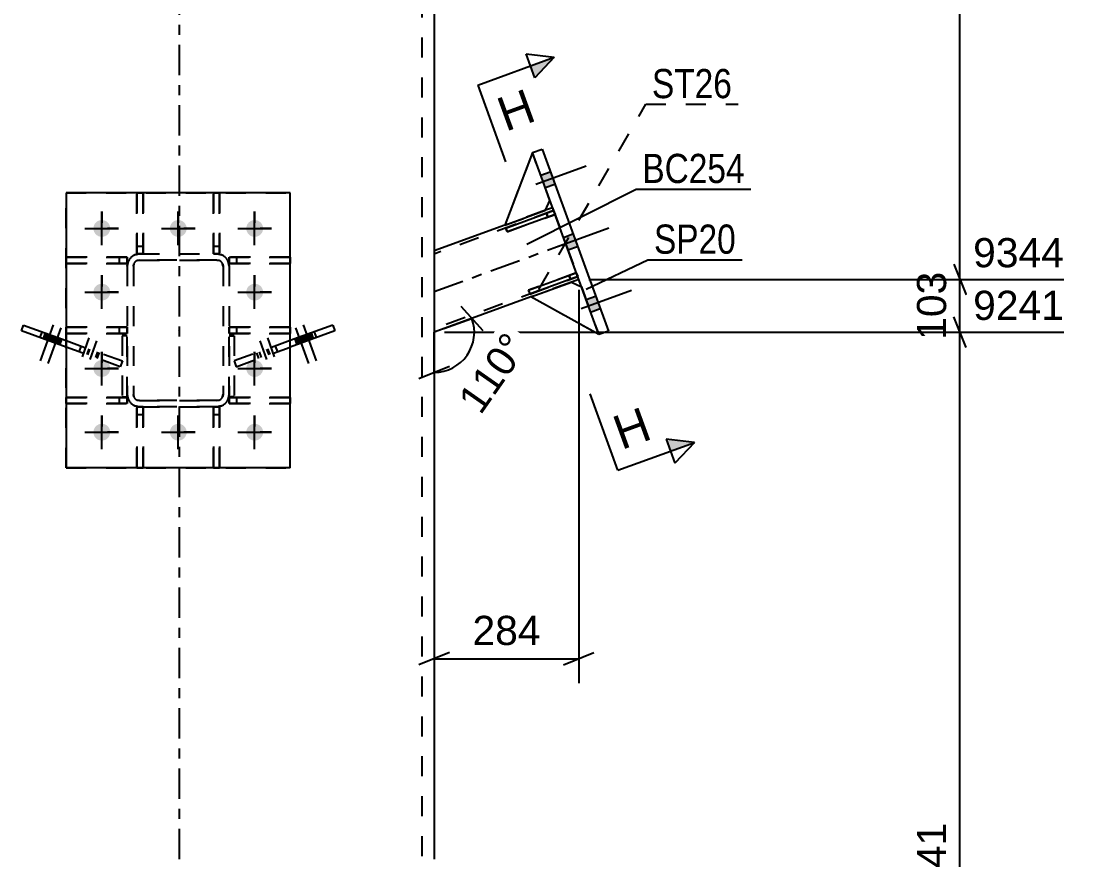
# Model space of a CAD drawing. Header units: millimetres. Extents: x 0 to 841, y 0 to 594.
# Drawn here: x 365.7 to 470.8, y 352.4 to 434.7 of the extents above; entities that cross this region are included whole.
import ezdxf

# ---------------------------------------------------------------- set-up
doc = ezdxf.new("R2010")
doc.units = ezdxf.units.MM
doc.linetypes.add('DXK_LINE_DOT2', pattern=[3.9198, 1.9599, -1.9599])
doc.linetypes.add('DXK_LINE_DOT3', pattern=[5.9187, 2.979, -0.9799, 0.9799, -0.9799])
doc.styles.add('Arial', font='ARIAL.TTF', dxfattribs={"height": 0.2})
doc.styles.add('Arial Narrow', font='ARIALN.TTF', dxfattribs={"height": 0.2})

# ---------------------------------------------------------------- blocks, each defined once
blk = doc.blocks.new('Part-284856622-5239 - 5065')
at = {"color": 7, "linetype": 'DXK_LINE_DOT2'}
for p, q in [((376.11, 410.64), (376.2, 411.1)), ((376.2, 411.1), (376.11, 410.64)), ((376.85, 411.75), (377.31, 411.84)), ((377.31, 411.84), (376.85, 411.75)), ((377.31, 411.24), (377.08, 411.19)), ((377.08, 411.19), (377.31, 411.24)), ((377.31, 411.84), (384.91, 411.84)), ((377.31, 411.84), (377.31, 411.84)), ((377.31, 411.84), (384.91, 411.84)), ((377.31, 411.24), (384.91, 411.24)), ((377.31, 411.24), (377.31, 411.24)), ((384.91, 411.24), (377.31, 411.24)), ((384.91, 411.84), (384.91, 411.84)), ((384.91, 411.84), (385.37, 411.75)), ((385.37, 411.75), (384.91, 411.84)), ((384.91, 411.24), (384.91, 411.24)), ((385.14, 411.19), (384.91, 411.24)), ((384.91, 411.24), (385.14, 411.19)), ((386.02, 411.1), (386.11, 410.64)), ((386.11, 410.64), (386.02, 411.1)), ((376.11, 410.64), (376.11, 398.04)), ((376.76, 410.87), (376.71, 410.64)), ((376.71, 410.64), (376.76, 410.87)), ((376.71, 410.64), (376.71, 398.04)), ((385.51, 410.64), (385.47, 410.87)), ((385.47, 410.87), (385.51, 410.64)), ((385.51, 410.64), (385.51, 398.04)), ((386.11, 410.64), (386.11, 398.04)), ((376.2, 397.58), (376.11, 398.04)), ((376.11, 398.04), (376.2, 397.58)), ((376.71, 398.04), (376.76, 397.81)), ((376.76, 397.81), (376.71, 398.04)), ((377.08, 397.48), (377.31, 397.44)), ((377.31, 397.44), (377.08, 397.48)), ((377.31, 397.44), (384.91, 397.44)), ((377.31, 397.44), (377.31, 397.44)), ((384.91, 397.44), (377.31, 397.44)), ((384.91, 397.44), (385.14, 397.48)), ((385.14, 397.48), (384.91, 397.44)), ((384.91, 397.44), (384.91, 397.44)), ((385.47, 397.81), (385.51, 398.04)), ((385.51, 398.04), (385.47, 397.81)), ((386.11, 398.04), (386.02, 397.58)), ((386.02, 397.58), (386.11, 398.04)), ((377.31, 396.84), (376.85, 396.93)), ((376.85, 396.93), (377.31, 396.84)), ((377.31, 396.84), (384.91, 396.84)), ((377.31, 396.84), (377.31, 396.84)), ((384.91, 396.84), (377.31, 396.84)), ((385.37, 396.93), (384.91, 396.84)), ((384.91, 396.84), (385.37, 396.93)), ((384.91, 396.84), (384.91, 396.84))]:
    blk.add_line(p, q, dxfattribs=at)
at = {"color": 7, "linetype": 'DXK_LINE_DOT3'}
blk.add_line((381.11, 404.34), (381.11, 404.34), dxfattribs=at)
at = {"color": 7, "linetype": 'DXK_LINE_DOT2'}
for centre, radius, start, end in [((377.31, 410.64), 1.2, 112.5, 157.5), ((377.31, 410.64), 1.2, 112.5, 157.5), ((377.31, 410.64), 0.6, 112.5, 157.5), ((377.31, 410.64), 0.6, 112.5, 157.5), ((384.91, 410.64), 0.6, 22.5, 67.5), ((384.91, 410.64), 0.6, 22.5, 67.5), ((384.91, 410.64), 1.2, 22.5, 67.5), ((384.91, 410.64), 1.2, 22.5, 67.5), ((377.31, 398.04), 1.2, 202.5, 247.5), ((377.31, 398.04), 1.2, 202.5, 247.5), ((377.31, 398.04), 0.6, 202.5, 247.5), ((377.31, 398.04), 0.6, 202.5, 247.5), ((384.91, 398.04), 0.6, 292.5, 337.5), ((384.91, 398.04), 0.6, 292.5, 337.5), ((384.91, 398.04), 1.2, 292.5, 337.5), ((384.91, 398.04), 1.2, 292.5, 337.5)]:
    blk.add_arc(centre, radius, start, end, dxfattribs=at)
blk = doc.blocks.new('Part-284856622-5070 - 5065')
at = {"color": 7, "linetype": 'DXK_LINE_DOT2'}
for p, q in [((377.06, 411.84), (377.06, 417.84)), ((377.06, 417.84), (377.66, 417.84)), ((377.66, 417.84), (377.66, 411.84)), ((377.06, 412.59), (377.66, 412.59)), ((377.66, 411.84), (377.06, 411.84))]:
    blk.add_line(p, q, dxfattribs=at)
blk = doc.blocks.new('Part-284856622-5178 - 5065')
at = {"color": 7, "linetype": 'DXK_LINE_DOT2'}
for p, q in [((386.11, 397.81), (386.11, 403.81)), ((386.11, 403.81), (386.61, 403.81)), ((386.61, 403.81), (386.11, 403.81)), ((386.61, 403.81), (386.61, 397.81)), ((386.61, 397.81), (386.11, 397.81)), ((386.61, 397.81), (386.11, 397.81))]:
    blk.add_line(p, q, dxfattribs=at)
blk = doc.blocks.new('Part-284856622-5067 - 5065')
at = {"color": 7, "linetype": 'DXK_LINE_DOT2'}
for p, q in [((384.56, 390.84), (384.56, 396.84)), ((384.56, 396.84), (385.16, 396.84)), ((385.16, 396.84), (385.16, 390.84)), ((384.56, 396.09), (385.16, 396.09)), ((385.16, 390.84), (384.56, 390.84))]:
    blk.add_line(p, q, dxfattribs=at)
blk = doc.blocks.new('Part-284856622-5068 - 5065')
at = {"color": 7, "linetype": 'DXK_LINE_DOT2'}
for p, q in [((377.06, 390.84), (377.06, 396.84)), ((377.06, 396.84), (377.66, 396.84)), ((377.66, 396.84), (377.66, 390.84)), ((377.06, 396.09), (377.66, 396.09)), ((377.66, 390.84), (377.06, 390.84))]:
    blk.add_line(p, q, dxfattribs=at)
blk = doc.blocks.new('Part-284856622-5069 - 5065')
at = {"color": 7, "linetype": 'DXK_LINE_DOT2'}
for p, q in [((384.56, 411.84), (384.56, 417.84)), ((384.56, 417.84), (385.16, 417.84)), ((385.16, 417.84), (385.16, 411.84)), ((384.56, 412.59), (385.16, 412.59)), ((385.16, 411.84), (384.56, 411.84))]:
    blk.add_line(p, q, dxfattribs=at)
blk = doc.blocks.new('Part-284856622-5071 - 5065')
at = {"color": 7, "linetype": 'DXK_LINE_DOT2'}
for p, q in [((385.16, 396.84), (384.56, 396.84)), ((384.56, 396.84), (384.56, 390.84)), ((385.16, 390.84), (385.16, 396.84)), ((384.56, 396.09), (385.16, 396.09))]:
    blk.add_line(p, q, dxfattribs=at)
at = {"color": 2, "linetype": 'Continuous'}
blk.add_line((384.56, 390.84), (385.16, 390.84), dxfattribs=at)
blk = doc.blocks.new('Part-284856622-5072 - 5065')
at = {"color": 7, "linetype": 'DXK_LINE_DOT2'}
for p, q in [((377.66, 396.84), (377.06, 396.84)), ((377.06, 396.84), (377.06, 390.84)), ((377.66, 390.84), (377.66, 396.84)), ((377.06, 396.09), (377.66, 396.09))]:
    blk.add_line(p, q, dxfattribs=at)
at = {"color": 2, "linetype": 'Continuous'}
blk.add_line((377.06, 390.84), (377.66, 390.84), dxfattribs=at)
blk = doc.blocks.new('Part-284856622-5073 - 5065')
at = {"color": 7, "linetype": 'DXK_LINE_DOT2'}
for p, q in [((392.11, 404.64), (386.11, 404.64)), ((386.11, 404.64), (386.11, 404.04)), ((386.11, 404.04), (392.11, 404.04)), ((386.86, 404.04), (386.86, 404.64)), ((392.11, 404.04), (392.11, 404.64))]:
    blk.add_line(p, q, dxfattribs=at)
blk = doc.blocks.new('Part-284856622-5155 - 5065')
at = {"color": 2, "linetype": 'Continuous'}
for p, q in [((415.88, 421.78), (416.82, 422.12)), ((422.38, 403.92), (415.88, 421.78)), ((416.82, 422.12), (423.32, 404.26)), ((423.32, 404.26), (422.38, 403.92))]:
    blk.add_line(p, q, dxfattribs=at)
blk = doc.blocks.new('Part-284856622-5074 - 5065')
at = {"color": 7, "linetype": 'DXK_LINE_DOT2'}
for p, q in [((392.11, 411.51), (386.11, 411.51)), ((386.11, 411.51), (386.11, 410.91)), ((386.86, 410.91), (386.86, 411.51)), ((392.11, 410.91), (392.11, 411.51)), ((386.11, 410.91), (392.11, 410.91))]:
    blk.add_line(p, q, dxfattribs=at)
blk = doc.blocks.new('Part-284856622-5075 - 5065')
at = {"color": 7, "linetype": 'DXK_LINE_DOT2'}
for p, q in [((392.11, 397.76), (386.11, 397.76)), ((386.11, 397.76), (386.11, 397.16)), ((386.86, 397.16), (386.86, 397.76)), ((392.11, 397.16), (392.11, 397.76)), ((386.11, 397.16), (392.11, 397.16))]:
    blk.add_line(p, q, dxfattribs=at)
blk = doc.blocks.new('Bolt-284856622-5193 - 5065')
at = {"linetype": 'Continuous'}
for points in [[(368.92, 403.78), (368.07, 404.08), (367.87, 403.52), (368.71, 403.21)], [(369.68, 403.5), (368.83, 403.81), (368.63, 403.24), (369.47, 402.93)]]:
    blk.add_hatch(color=1, dxfattribs=at).paths.add_polyline_path(points)
at = {"color": 1, "linetype": 'Continuous'}
for p, q in [((368.84, 404.87), (367.55, 401.34)), ((368.07, 404.08), (367.87, 403.52)), ((369.6, 404.59), (368.32, 401.07)), ((368.83, 403.81), (368.63, 403.24)), ((368.92, 403.78), (368.71, 403.21)), ((369.68, 403.5), (369.47, 402.93))]:
    blk.add_line(p, q, dxfattribs=at)
at = {"color": 1, "linetype": 'DXK_LINE_DOT2'}
for p, q in [((372.34, 403.59), (371.06, 400.07)), ((371.58, 402.81), (371.37, 402.24)), ((373.1, 403.32), (371.82, 399.79)), ((372.34, 402.53), (372.13, 401.97)), ((372.42, 402.5), (372.22, 401.94)), ((373.19, 402.22), (372.98, 401.66))]:
    blk.add_line(p, q, dxfattribs=at)
blk = doc.blocks.new('Part-284856622-5076 - 5065')
at = {"color": 7, "linetype": 'DXK_LINE_DOT2'}
for p, q in [((384.56, 417.84), (384.56, 411.84)), ((385.16, 417.84), (384.56, 417.84)), ((385.16, 411.84), (385.16, 417.84)), ((384.56, 412.59), (385.16, 412.59)), ((384.56, 411.84), (385.16, 411.84))]:
    blk.add_line(p, q, dxfattribs=at)
blk = doc.blocks.new('Part-284856622-5077 - 5065')
at = {"color": 7, "linetype": 'DXK_LINE_DOT2'}
for p, q in [((377.06, 417.84), (377.06, 411.84)), ((377.66, 417.84), (377.06, 417.84)), ((377.66, 411.84), (377.66, 417.84)), ((377.06, 412.59), (377.66, 412.59)), ((377.06, 411.84), (377.66, 411.84))]:
    blk.add_line(p, q, dxfattribs=at)
blk = doc.blocks.new('Part-284856622-5078 - 5065')
at = {"color": 7, "linetype": 'DXK_LINE_DOT2'}
for p, q in [((370.11, 404.64), (376.11, 404.64)), ((370.11, 404.04), (370.11, 404.64)), ((376.11, 404.04), (370.11, 404.04)), ((375.36, 404.04), (375.36, 404.64)), ((376.11, 404.64), (376.11, 404.04))]:
    blk.add_line(p, q, dxfattribs=at)
blk = doc.blocks.new('Part-284856622-5079 - 5065')
at = {"color": 7, "linetype": 'DXK_LINE_DOT2'}
for p, q in [((370.11, 411.51), (376.11, 411.51)), ((370.11, 410.91), (370.11, 411.51)), ((375.36, 410.91), (375.36, 411.51)), ((376.11, 411.51), (376.11, 410.91)), ((376.11, 410.91), (370.11, 410.91))]:
    blk.add_line(p, q, dxfattribs=at)
blk = doc.blocks.new('Bolt-284856622-5191 - 5065')
at = {"linetype": 'Continuous'}
for points in [[(418.07, 418.69), (417.62, 419.91), (416.68, 419.57), (417.13, 418.35)], [(418.07, 418.69), (417.62, 419.91), (416.68, 419.57), (417.13, 418.35)], [(418.07, 418.69), (417.62, 419.91), (416.68, 419.57), (417.13, 418.35)], [(420.29, 412.58), (419.85, 413.8), (418.91, 413.46), (419.35, 412.24)], [(420.29, 412.58), (419.85, 413.8), (418.91, 413.46), (419.35, 412.24)], [(422.52, 406.47), (422.07, 407.69), (421.13, 407.35), (421.58, 406.13)], [(422.52, 406.47), (422.07, 407.69), (421.13, 407.35), (421.58, 406.13)], [(422.52, 406.47), (422.07, 407.69), (421.13, 407.35), (421.58, 406.13)]]:
    blk.add_hatch(color=1, dxfattribs=at).paths.add_polyline_path(points)
at = {"color": 1, "linetype": 'Continuous'}
for p, q in [((416.2, 418.7), (421.14, 420.5)), ((416.2, 418.7), (421.14, 420.5)), ((416.2, 418.7), (421.14, 420.5)), ((416.68, 419.57), (417.62, 419.91)), ((416.68, 419.57), (417.62, 419.91)), ((416.68, 419.57), (417.62, 419.91)), ((417.13, 418.35), (418.07, 418.69)), ((417.13, 418.35), (418.07, 418.69)), ((417.13, 418.35), (418.07, 418.69)), ((418.43, 412.59), (423.36, 414.39)), ((418.43, 412.59), (423.36, 414.39)), ((418.91, 413.46), (419.85, 413.8)), ((418.91, 413.46), (419.85, 413.8)), ((419.35, 412.24), (420.29, 412.58)), ((419.35, 412.24), (420.29, 412.58)), ((420.65, 406.48), (425.58, 408.28)), ((420.65, 406.48), (425.58, 408.28)), ((420.65, 406.48), (425.58, 408.28)), ((421.13, 407.35), (422.07, 407.69)), ((421.13, 407.35), (422.07, 407.69)), ((421.13, 407.35), (422.07, 407.69)), ((421.58, 406.13), (422.52, 406.47)), ((421.58, 406.13), (422.52, 406.47)), ((421.58, 406.13), (422.52, 406.47))]:
    blk.add_line(p, q, dxfattribs=at)
blk = doc.blocks.new('Part-284856622-5086 - 5065')
at = {"color": 7, "linetype": 'DXK_LINE_DOT2'}
for p, q in [((386.11, 404.04), (386.11, 404.64)), ((386.11, 404.64), (392.11, 404.64)), ((392.11, 404.04), (386.11, 404.04)), ((386.86, 404.04), (386.86, 404.64)), ((392.11, 404.64), (392.11, 404.04))]:
    blk.add_line(p, q, dxfattribs=at)
blk = doc.blocks.new('Part-284856622-5087 - 5065')
at = {"color": 7, "linetype": 'DXK_LINE_DOT2'}
for p, q in [((386.11, 410.91), (386.11, 411.51)), ((386.11, 411.51), (392.11, 411.51)), ((386.86, 410.91), (386.86, 411.51)), ((392.11, 411.51), (392.11, 410.91)), ((392.11, 410.91), (386.11, 410.91))]:
    blk.add_line(p, q, dxfattribs=at)
blk = doc.blocks.new('Part-284856622-5088 - 5065')
at = {"color": 7, "linetype": 'DXK_LINE_DOT2'}
for p, q in [((386.11, 397.16), (386.11, 397.76)), ((386.11, 397.76), (392.11, 397.76)), ((386.86, 397.16), (386.86, 397.76)), ((392.11, 397.76), (392.11, 397.16)), ((392.11, 397.16), (386.11, 397.16))]:
    blk.add_line(p, q, dxfattribs=at)
blk = doc.blocks.new('Part-284856622-5090 - 5065')
at = {"color": 2, "linetype": 'Continuous'}
for p, q in [((396.29, 404.86), (392.11, 403.34)), ((396.29, 404.86), (396.49, 404.29)), ((396.49, 404.29), (392.11, 402.7))]:
    blk.add_line(p, q, dxfattribs=at)
at = {"color": 7, "linetype": 'DXK_LINE_DOT2'}
for p, q in [((394.67, 403.63), (394.47, 404.2)), ((392.11, 403.34), (386.59, 401.33)), ((386.79, 400.76), (392.11, 402.7)), ((389.03, 401.58), (388.82, 402.14)), ((386.59, 401.33), (386.79, 400.76))]:
    blk.add_line(p, q, dxfattribs=at)
blk = doc.blocks.new('Part-284856622-5091 - 5065')
at = {"color": 2, "linetype": 'Continuous'}
for p, q in [((365.72, 404.3), (365.93, 404.86)), ((365.93, 404.86), (370.11, 403.34)), ((370.11, 402.7), (365.72, 404.3))]:
    blk.add_line(p, q, dxfattribs=at)
at = {"color": 7, "linetype": 'DXK_LINE_DOT2'}
for p, q in [((367.55, 403.63), (367.76, 404.2)), ((370.11, 403.34), (375.64, 401.33)), ((375.43, 400.77), (370.11, 402.7)), ((373.17, 401.59), (373.38, 402.15)), ((375.64, 401.33), (375.43, 400.77))]:
    blk.add_line(p, q, dxfattribs=at)
blk = doc.blocks.new('Part-284856622-5111 - 5065')
at = {"color": 7, "linetype": 'DXK_LINE_DOT3'}
blk.add_line((381.23, 352.44), (381.23, 460.52), dxfattribs=at)
at = {"color": 7, "linetype": 'DXK_LINE_DOT2'}
blk.add_line((405.03, 460.52), (405.03, 352.44), dxfattribs=at)
at = {"color": 2, "linetype": 'Continuous'}
blk.add_line((406.23, 460.52), (406.23, 352.44), dxfattribs=at)
blk = doc.blocks.new('Part-284856622-5285 - 5065')
at = {"color": 7, "linetype": 'DXK_LINE_DOT2'}
for p, q in [((420.17, 409.98), (415.48, 408.27)), ((420.31, 409.61), (420.17, 409.98)), ((415.61, 407.9), (420.31, 409.61)), ((419.47, 409.73), (419.61, 409.35)), ((415.48, 408.27), (415.61, 407.9))]:
    blk.add_line(p, q, dxfattribs=at)
blk = doc.blocks.new('Part-284856622-5112 - 5065')
at = {"color": 7, "linetype": 'DXK_LINE_DOT2'}
for p, q in [((376.11, 404.64), (370.11, 404.64)), ((370.11, 404.64), (370.11, 404.04)), ((370.11, 404.04), (376.11, 404.04)), ((375.36, 404.04), (375.36, 404.64)), ((376.11, 404.04), (376.11, 404.64))]:
    blk.add_line(p, q, dxfattribs=at)
blk = doc.blocks.new('Part-284856622-5113 - 5065')
at = {"color": 7, "linetype": 'DXK_LINE_DOT2'}
for p, q in [((376.11, 411.51), (370.11, 411.51)), ((370.11, 411.51), (370.11, 410.91)), ((375.36, 410.91), (375.36, 411.51)), ((376.11, 410.91), (376.11, 411.51)), ((370.11, 410.91), (376.11, 410.91))]:
    blk.add_line(p, q, dxfattribs=at)
blk = doc.blocks.new('Part-284856622-5114 - 5065')
at = {"color": 7, "linetype": 'DXK_LINE_DOT2'}
for p, q in [((376.11, 397.76), (370.11, 397.76)), ((370.11, 397.76), (370.11, 397.16)), ((375.36, 397.16), (375.36, 397.76)), ((376.11, 397.16), (376.11, 397.76)), ((370.11, 397.16), (376.11, 397.16))]:
    blk.add_line(p, q, dxfattribs=at)
blk = doc.blocks.new('Part-284856622-5162 - 5065')
at = {"color": 2, "linetype": 'Continuous'}
for p, q in [((392.11, 417.84), (370.11, 417.84)), ((370.11, 417.84), (370.11, 390.84)), ((392.11, 390.84), (392.11, 417.84)), ((392.11, 390.84), (370.11, 390.84))]:
    blk.add_line(p, q, dxfattribs=at)
at = {"color": 7, "linetype": 'DXK_LINE_DOT2'}
for p, q in [((370.11, 417.84), (392.11, 417.84)), ((370.11, 390.84), (392.11, 390.84))]:
    blk.add_line(p, q, dxfattribs=at)
blk = doc.blocks.new('Part-284856622-5115 - 5065')
at = {"color": 7, "linetype": 'DXK_LINE_DOT2'}
for p, q in [((370.11, 397.76), (376.11, 397.76)), ((370.11, 397.16), (370.11, 397.76)), ((375.36, 397.16), (375.36, 397.76)), ((376.11, 397.76), (376.11, 397.16)), ((376.11, 397.16), (370.11, 397.16))]:
    blk.add_line(p, q, dxfattribs=at)
blk = doc.blocks.new('Part-284856622-5177 - 5065')
at = {"color": 7, "linetype": 'DXK_LINE_DOT2'}
for p, q in [((376.11, 403.81), (375.61, 403.81)), ((375.61, 403.81), (375.61, 397.81)), ((376.11, 403.81), (375.61, 403.81)), ((376.11, 397.81), (376.11, 403.81)), ((375.61, 397.81), (376.11, 397.81)), ((375.61, 397.81), (376.11, 397.81))]:
    blk.add_line(p, q, dxfattribs=at)
blk = doc.blocks.new('Bolt-284856622-5194 - 5065')
at = {"linetype": 'Continuous'}
for points in [[(393.39, 403.81), (392.55, 403.5), (392.75, 402.93), (393.6, 403.24)], [(394.15, 404.08), (393.3, 403.77), (393.51, 403.21), (394.35, 403.52)]]:
    blk.add_hatch(color=1, dxfattribs=at).paths.add_polyline_path(points)
at = {"color": 1, "linetype": 'Continuous'}
for p, q in [((393.38, 404.87), (394.66, 401.34)), ((392.63, 404.59), (393.91, 401.07)), ((393.3, 403.77), (393.51, 403.21)), ((393.39, 403.81), (393.6, 403.24)), ((394.15, 404.08), (394.35, 403.52)), ((392.55, 403.5), (392.75, 402.93))]:
    blk.add_line(p, q, dxfattribs=at)
at = {"color": 1, "linetype": 'DXK_LINE_DOT2'}
for p, q in [((389.12, 403.31), (390.4, 399.79)), ((389.87, 403.59), (391.15, 400.06)), ((390.64, 402.8), (390.84, 402.24)), ((389.04, 402.22), (389.24, 401.66)), ((389.79, 402.49), (390, 401.93)), ((389.88, 402.53), (390.09, 401.96))]:
    blk.add_line(p, q, dxfattribs=at)
blk = doc.blocks.new('Part-284856622-5202 - 5065')
at = {"color": 7, "linetype": 'DXK_LINE_DOT2'}
for p, q in [((370.11, 390.84), (370.11, 417.84)), ((392.11, 417.84), (370.11, 417.84)), ((392.11, 390.84), (392.11, 417.84)), ((392.11, 390.84), (370.11, 390.84))]:
    blk.add_line(p, q, dxfattribs=at)
blk = doc.blocks.new('Bolt-284856622-5208 - 5065')
at = {"color": 1, "linetype": 'Continuous'}
for p, q in [((373.61, 415.99), (373.61, 414.89)), ((381.11, 415.99), (381.11, 414.89)), ((388.61, 415.99), (388.61, 414.89)), ((371.96, 414.34), (373.06, 414.34)), ((375.26, 414.34), (374.16, 414.34)), ((379.46, 414.34), (380.56, 414.34)), ((382.76, 414.34), (381.66, 414.34)), ((386.96, 414.34), (388.06, 414.34)), ((390.26, 414.34), (389.16, 414.34)), ((373.61, 412.69), (373.61, 413.79)), ((381.11, 412.69), (381.11, 413.79)), ((388.61, 412.69), (388.61, 413.79)), ((373.61, 409.74), (373.61, 408.64)), ((388.61, 409.74), (388.61, 408.64)), ((371.96, 408.09), (373.06, 408.09)), ((375.26, 408.09), (374.16, 408.09)), ((386.96, 408.09), (388.06, 408.09)), ((390.26, 408.09), (389.16, 408.09)), ((373.61, 406.44), (373.61, 407.54)), ((388.61, 406.44), (388.61, 407.54)), ((373.61, 402.24), (373.61, 401.14)), ((388.61, 402.24), (388.61, 401.14)), ((371.96, 400.59), (373.06, 400.59)), ((375.26, 400.59), (374.16, 400.59)), ((386.96, 400.59), (388.06, 400.59)), ((390.26, 400.59), (389.16, 400.59)), ((373.61, 398.94), (373.61, 400.04)), ((388.61, 398.94), (388.61, 400.04)), ((373.61, 395.99), (373.61, 394.89)), ((381.11, 395.99), (381.11, 394.89)), ((388.61, 395.99), (388.61, 394.89)), ((371.96, 394.34), (373.06, 394.34)), ((375.26, 394.34), (374.16, 394.34)), ((379.46, 394.34), (380.56, 394.34)), ((382.76, 394.34), (381.66, 394.34)), ((386.96, 394.34), (388.06, 394.34)), ((390.26, 394.34), (389.16, 394.34)), ((373.61, 392.69), (373.61, 393.79)), ((381.11, 392.69), (381.11, 393.79)), ((388.61, 392.69), (388.61, 393.79))]:
    blk.add_line(p, q, dxfattribs=at)
blk = doc.blocks.new('Bolt-284856622-5210 - 5065')
at = {"linetype": 'Continuous'}
for points in [[(372.79, 414.34, -1), (374.44, 414.34, -1)], [(380.29, 414.34, -1), (381.94, 414.34, -1)], [(387.79, 414.34, -1), (389.44, 414.34, -1)], [(372.79, 408.09, -1), (374.44, 408.09, -1)], [(387.79, 408.09, -1), (389.44, 408.09, -1)], [(372.79, 400.59, -1), (374.44, 400.59, -1)], [(387.79, 400.59, -1), (389.44, 400.59, -1)], [(372.79, 394.34, -1), (374.44, 394.34, -1)], [(380.29, 394.34, -1), (381.94, 394.34, -1)], [(387.79, 394.34, -1), (389.44, 394.34, -1)]]:
    blk.add_hatch(color=1, dxfattribs=at).paths.add_polyline_path(points)
at = {"color": 1, "linetype": 'Continuous'}
for p, q in [((373.61, 412.69), (373.61, 415.99)), ((381.11, 412.69), (381.11, 415.99)), ((388.61, 412.69), (388.61, 415.99)), ((371.96, 414.34), (375.26, 414.34)), ((379.46, 414.34), (382.76, 414.34)), ((386.96, 414.34), (390.26, 414.34)), ((373.61, 406.44), (373.61, 409.74)), ((388.61, 406.44), (388.61, 409.74)), ((371.96, 408.09), (375.26, 408.09)), ((386.96, 408.09), (390.26, 408.09)), ((373.61, 398.94), (373.61, 402.24)), ((388.61, 398.94), (388.61, 402.24)), ((371.96, 400.59), (375.26, 400.59)), ((386.96, 400.59), (390.26, 400.59)), ((373.61, 392.69), (373.61, 395.99)), ((381.11, 392.69), (381.11, 395.99)), ((388.61, 392.69), (388.61, 395.99)), ((371.96, 394.34), (375.26, 394.34)), ((379.46, 394.34), (382.76, 394.34)), ((386.96, 394.34), (390.26, 394.34))]:
    blk.add_line(p, q, dxfattribs=at)
blk = doc.blocks.new('Part-284856622-5214 - 5065')
at = {"color": 7, "linetype": 'DXK_LINE_DOT2'}
for p, q in [((415.71, 407.62), (419.71, 409.07)), ((419.71, 409.07), (420.67, 408.62)), ((420.67, 408.62), (422.38, 403.92)), ((422.38, 403.92), (415.71, 407.62))]:
    blk.add_line(p, q, dxfattribs=at)
blk = doc.blocks.new('Part-284856622-5215 - 5065')
at = {"color": 2, "linetype": 'Continuous'}
for p, q in [((415.71, 407.62), (419.71, 409.07)), ((419.71, 409.07), (420.67, 408.62)), ((422.38, 403.92), (415.71, 407.62))]:
    blk.add_line(p, q, dxfattribs=at)
at = {"color": 7, "linetype": 'DXK_LINE_DOT2'}
blk.add_line((420.67, 408.62), (422.38, 403.92), dxfattribs=at)
blk = doc.blocks.new('Part-284856622-5216 - 5065')
at = {"color": 7, "linetype": 'DXK_LINE_DOT2'}
for p, q in [((415.88, 421.78), (413.15, 414.66)), ((417.59, 417.08), (415.88, 421.78)), ((417.14, 416.12), (417.59, 417.08)), ((413.15, 414.66), (417.14, 416.12))]:
    blk.add_line(p, q, dxfattribs=at)
blk = doc.blocks.new('Part-284856622-5217 - 5065')
at = {"color": 2, "linetype": 'Continuous'}
for p, q in [((415.88, 421.78), (413.15, 414.66)), ((417.14, 416.12), (417.59, 417.08)), ((413.15, 414.66), (417.14, 416.12))]:
    blk.add_line(p, q, dxfattribs=at)
at = {"color": 7, "linetype": 'DXK_LINE_DOT2'}
blk.add_line((417.59, 417.08), (415.88, 421.78), dxfattribs=at)
blk = doc.blocks.new('Part-284856622-5218 - 5065')
at = {"color": 2, "linetype": 'Continuous'}
for p, q in [((415.48, 408.27), (420.17, 409.98)), ((420.17, 409.98), (420.31, 409.61)), ((420.31, 409.61), (415.61, 407.9)), ((415.51, 408.18), (415.48, 408.27)), ((415.51, 408.18), (415.61, 407.9))]:
    blk.add_line(p, q, dxfattribs=at)
at = {"color": 7, "linetype": 'DXK_LINE_DOT2'}
for p, q in [((419.61, 409.35), (419.47, 409.73)), ((415.51, 408.18), (415.51, 408.18))]:
    blk.add_line(p, q, dxfattribs=at)
blk = doc.blocks.new('Part-284856622-5219 - 5065')
at = {"color": 2, "linetype": 'Continuous'}
for p, q in [((413.25, 414.38), (417.95, 416.09)), ((418.09, 415.72), (413.39, 414.01)), ((417.95, 416.09), (418.09, 415.72)), ((413.35, 414.1), (413.25, 414.38)), ((413.35, 414.1), (413.39, 414.01))]:
    blk.add_line(p, q, dxfattribs=at)
at = {"color": 7, "linetype": 'DXK_LINE_DOT2'}
for p, q in [((417.38, 415.46), (417.25, 415.83)), ((413.35, 414.1), (413.35, 414.1))]:
    blk.add_line(p, q, dxfattribs=at)
blk = doc.blocks.new('Part-284856622-5222 - 5065')
at = {"color": 2, "linetype": 'Continuous'}
for p, q in [((417.85, 416.37), (417.14, 416.12)), ((413.15, 414.66), (406.23, 412.14)), ((420.41, 409.33), (419.71, 409.07)), ((415.71, 407.62), (406.23, 404.16))]:
    blk.add_line(p, q, dxfattribs=at)
at = {"color": 7, "linetype": 'DXK_LINE_DOT2'}
for p, q in [((417.85, 416.37), (420.41, 409.33)), ((417.95, 416.09), (406.23, 411.83)), ((417.14, 416.12), (413.15, 414.66)), ((406.23, 412.14), (406.23, 404.16)), ((420.31, 409.61), (406.23, 404.48)), ((419.71, 409.07), (415.71, 407.62))]:
    blk.add_line(p, q, dxfattribs=at)
at = {"color": 7, "linetype": 'DXK_LINE_DOT3'}
blk.add_line((406.23, 408.15), (419.13, 412.85), dxfattribs=at)
blk = doc.blocks.new('Part-284856622-5232 - 5065')
at = {"color": 7, "linetype": 'DXK_LINE_DOT2'}
for p, q in [((376.11, 410.64), (376.2, 411.1)), ((376.2, 411.1), (376.11, 410.64)), ((376.85, 411.75), (377.31, 411.84)), ((377.31, 411.84), (376.85, 411.75)), ((377.31, 411.24), (377.08, 411.19)), ((377.08, 411.19), (377.31, 411.24)), ((377.31, 411.84), (384.91, 411.84)), ((377.31, 411.84), (384.91, 411.84)), ((377.31, 411.24), (384.91, 411.24)), ((377.31, 411.24), (384.91, 411.24)), ((384.91, 411.84), (385.37, 411.75)), ((385.37, 411.75), (384.91, 411.84)), ((385.14, 411.19), (384.91, 411.24)), ((384.91, 411.24), (385.14, 411.19)), ((386.02, 411.1), (386.11, 410.64)), ((386.11, 410.64), (386.02, 411.1)), ((376.11, 410.64), (376.11, 398.04)), ((376.76, 410.87), (376.71, 410.64)), ((376.71, 410.64), (376.76, 410.87)), ((376.71, 410.64), (376.71, 398.04)), ((385.51, 410.64), (385.47, 410.87)), ((385.47, 410.87), (385.51, 410.64)), ((385.51, 410.64), (385.51, 398.04)), ((386.11, 410.64), (386.11, 398.04)), ((376.2, 397.58), (376.11, 398.04)), ((376.11, 398.04), (376.2, 397.58)), ((376.71, 398.04), (376.76, 397.81)), ((376.76, 397.81), (376.71, 398.04)), ((377.08, 397.48), (377.31, 397.44)), ((377.31, 397.44), (377.08, 397.48)), ((377.31, 397.44), (384.91, 397.44)), ((377.31, 397.44), (384.91, 397.44)), ((384.91, 397.44), (385.14, 397.48)), ((385.14, 397.48), (384.91, 397.44)), ((385.47, 397.81), (385.51, 398.04)), ((385.51, 398.04), (385.47, 397.81)), ((386.11, 398.04), (386.02, 397.58)), ((386.02, 397.58), (386.11, 398.04)), ((377.31, 396.84), (376.85, 396.93)), ((376.85, 396.93), (377.31, 396.84)), ((377.31, 396.84), (384.91, 396.84)), ((377.31, 396.84), (384.91, 396.84)), ((384.91, 396.84), (385.37, 396.93)), ((385.16, 396.89), (384.91, 396.84)), ((385.37, 396.93), (385.16, 396.89))]:
    blk.add_line(p, q, dxfattribs=at)
at = {"color": 7, "linetype": 'DXK_LINE_DOT3'}
blk.add_line((381.11, 404.34), (381.11, 404.34), dxfattribs=at)
at = {"color": 7, "linetype": 'DXK_LINE_DOT2'}
for centre, radius, start, end in [((377.31, 410.64), 1.2, 112.5, 157.5), ((377.31, 410.64), 1.2, 112.5, 157.5), ((377.31, 410.64), 0.6, 112.5, 157.5), ((377.31, 410.64), 0.6, 112.5, 157.5), ((384.91, 410.64), 0.6, 22.5, 67.5), ((384.91, 410.64), 0.6, 22.5, 67.5), ((384.91, 410.64), 1.2, 22.5, 67.5), ((384.91, 410.64), 1.2, 22.5, 67.5), ((377.31, 398.04), 1.2, 202.5, 247.5), ((377.31, 398.04), 1.2, 202.5, 247.5), ((377.31, 398.04), 0.6, 202.5, 247.5), ((377.31, 398.04), 0.6, 202.5, 247.5), ((384.91, 398.04), 0.6, 292.5, 337.5), ((384.91, 398.04), 0.6, 292.5, 337.5), ((384.91, 398.04), 1.2, 292.5, 337.5), ((384.91, 398.04), 1.2, 292.5, 337.5)]:
    blk.add_arc(centre, radius, start, end, dxfattribs=at)
blk = doc.blocks.new('Part-284856622-5286 - 5065')
at = {"color": 7, "linetype": 'DXK_LINE_DOT2'}
for p, q in [((417.95, 416.09), (413.25, 414.38)), ((413.39, 414.01), (418.09, 415.72)), ((417.25, 415.83), (417.38, 415.46)), ((418.09, 415.72), (417.95, 416.09)), ((413.25, 414.38), (413.39, 414.01))]:
    blk.add_line(p, q, dxfattribs=at)
blk = doc.blocks.new('StraightDimension-284856622-12770 - 5065')
at = {"color": 7, "linetype": 'Continuous'}
for p, q in [((457.22, 410.83), (458.42, 407.83)), ((421.41, 409.33), (468.02, 409.33)), ((457.82, 404.16), (457.82, 409.33)), ((458.42, 402.66), (457.22, 405.66)), ((407.23, 404.16), (468.02, 404.16))]:
    blk.add_line(p, q, dxfattribs=at)
at = {"color": 0, "linetype": 'Continuous'}
blk.add_wipeout([(468.62, 409.93), (468.62, 414.13), (458.52, 414.13), (458.52, 409.93)], dxfattribs=at)
at = {"color": 0}
blk.add_wipeout([(457.07, 410.68), (452.87, 410.68), (452.87, 402.81), (457.07, 402.81)], dxfattribs=at)
at = {"color": 3, "linetype": 'Continuous', "style": 'Arial'}
blk.add_text('9344', height=2.865, dxfattribs=at).set_placement((459.12, 410.53))
at = {"color": 3, "style": 'Arial'}
blk.add_text('103', height=2.865, rotation=90.0002, dxfattribs=at).set_placement((456.47, 403.41))
blk = doc.blocks.new('StraightDimension-284856622-12460 - 5065')
at = {"color": 7, "linetype": 'Continuous'}
for p, q in [((420.41, 408.33), (420.41, 369.7)), ((406.23, 403.16), (406.23, 369.7)), ((407.73, 372.7), (404.73, 371.5)), ((418.91, 371.5), (421.91, 372.7)), ((406.23, 372.1), (420.41, 372.1))]:
    blk.add_line(p, q, dxfattribs=at)
at = {"color": 0}
blk.add_wipeout([(417.26, 372.85), (417.26, 377.05), (409.39, 377.05), (409.39, 372.85)], dxfattribs=at)
at = {"color": 3, "style": 'Arial'}
blk.add_text('284', height=2.865, dxfattribs=at).set_placement((409.99, 373.45))
blk = doc.blocks.new('StraightDimension-284856622-12769 - 5065')
at = {"color": 7, "linetype": 'Continuous'}
for p, q in [((458.42, 511.63), (457.22, 514.63)), ((407.23, 513.13), (470.24, 513.13)), ((457.82, 409.33), (457.82, 513.13)), ((457.22, 410.83), (458.42, 407.83)), ((421.41, 409.33), (468.02, 409.33))]:
    blk.add_line(p, q, dxfattribs=at)
at = {"color": 0}
blk.add_wipeout([(457.07, 466.28), (452.87, 466.28), (452.87, 456.18), (457.07, 456.18)], dxfattribs=at)
at = {"color": 3, "style": 'Arial'}
blk.add_text('3223', height=2.865, rotation=90.0002, dxfattribs=at).set_placement((456.47, 456.78))
at = {"color": 0, "linetype": 'Continuous'}
blk.add_wipeout([(470.84, 513.73), (470.84, 517.93), (458.52, 517.93), (458.52, 513.73)], dxfattribs=at)
at = {"color": 3, "linetype": 'Continuous', "style": 'Arial'}
blk.add_text('12566', height=2.865, dxfattribs=at).set_placement((459.12, 514.33))
blk = doc.blocks.new('StraightDimension-284856622-12771 - 5065')
at = {"color": 7, "linetype": 'Continuous'}
for p, q in [((458.42, 402.66), (457.22, 405.66)), ((407.23, 404.16), (468.02, 404.16)), ((457.82, 298.94), (457.82, 404.16)), ((457.22, 300.44), (458.42, 297.44)), ((407.23, 298.94), (461.35, 298.94))]:
    blk.add_line(p, q, dxfattribs=at)
at = {"color": 0}
blk.add_wipeout([(457.07, 356.6), (452.87, 356.6), (452.87, 346.5), (457.07, 346.5)], dxfattribs=at)
at = {"color": 3, "style": 'Arial'}
blk.add_text('9241', height=2.865, rotation=90.0002, dxfattribs=at).set_placement((456.47, 347.1))
at = {"color": 0, "linetype": 'Continuous'}
for points in [[(468.62, 404.76), (468.62, 408.96), (458.52, 408.96), (458.52, 404.76)], [(461.95, 299.54), (461.95, 303.74), (458.52, 303.74), (458.52, 299.54)]]:
    blk.add_wipeout(points, dxfattribs=at)
at = {"color": 3, "linetype": 'Continuous', "style": 'Arial'}
for s, height, p in [('9241', 2.865, (459.12, 405.36)), ('0', 2.87, (459.12, 300.14))]:
    blk.add_text(s, height=height, dxfattribs=at).set_placement(p)
blk = doc.blocks.new('AngleDimension-284856622-12822 - 5065')
at = {"color": 7, "linetype": 'Continuous'}
for p, q in [((408.86, 406.72), (411.01, 404.31)), ((409.93, 405.51), (406.23, 404.16)), ((407.17, 404.51), (409.93, 405.51)), ((406.23, 400.22), (406.23, 404.16)), ((404.73, 399.62), (407.73, 400.82))]:
    blk.add_line(p, q, dxfattribs=at)
blk.add_arc((406.23, 404.16), 3.94, 270, 20.0006, dxfattribs=at)
at = {"color": 0}
blk.add_wipeout([(416.35, 402.86), (412.91, 405.27), (407.48, 397.51), (410.92, 395.1)], dxfattribs=at)
at = {"color": 3, "style": 'Arial'}
blk.add_text('110°', height=2.865, rotation=54.9982, dxfattribs=at).set_placement((410.77, 395.94))
blk = doc.blocks.new('Mark-284856622-5151 - 5065')
at = {"color": 30, "linetype": 'Continuous'}
for p, q in [((421.14, 408.37), (427.2, 411.26)), ((427.2, 411.26), (436.44, 411.26))]:
    blk.add_line(p, q, dxfattribs=at)
at = {"color": 0}
blk.add_wipeout([(435.84, 411.86), (435.84, 414.86), (427.8, 414.86), (427.8, 411.86)], dxfattribs=at)
blk.add_wipeout([(435.84, 411.86), (435.84, 414.86), (427.8, 414.86), (427.8, 411.86)], dxfattribs=at)
at = {"color": 3, "style": 'Arial Narrow'}
blk.add_text('SP20', height=2.863, dxfattribs=at).set_placement((427.8, 411.86))
blk = doc.blocks.new('SectionMark-284856622-12815 - 5065')
at = {"linetype": 'Continuous'}
for points in [[(416.1, 429.12), (415.67, 430.29), (418.02, 431.15)], [(429.43, 392.48), (429.01, 393.65), (431.78, 393.33)]]:
    blk.add_hatch(color=6, dxfattribs=at).paths.add_polyline_path(points)
at = {"color": 6, "linetype": 'Continuous'}
for p, q in [((416.1, 429.12), (415.24, 431.47)), ((415.24, 431.47), (418.02, 431.15)), ((418.02, 431.15), (416.1, 429.12)), ((431.78, 393.33), (429.01, 393.65)), ((429.01, 393.65), (429.86, 391.3)), ((431.78, 393.33), (429.86, 391.3))]:
    blk.add_line(p, q, dxfattribs=at)
at = {"color": 0, "linetype": 'Continuous'}
for points in [[(416.4, 424.97), (415.21, 428.26), (412.04, 427.11), (413.24, 423.82)], [(427.77, 393.74), (426.58, 397.03), (423.41, 395.87), (424.61, 392.58)]]:
    blk.add_wipeout(points, dxfattribs=at)
at = {"color": 6, "linetype": 'Continuous'}
for p, q in [((410.5, 428.41), (418.02, 431.15)), ((410.5, 428.41), (413.24, 420.89)), ((424.26, 390.6), (421.53, 398.12)), ((424.26, 390.6), (431.78, 393.33))]:
    blk.add_line(p, q, dxfattribs=at)
at = {"color": 3, "linetype": 'Continuous', "style": 'Arial'}
for p in [(413.24, 423.82), (424.61, 392.58)]:
    blk.add_text('H', height=3.34, rotation=20.002, dxfattribs=at).set_placement(p)
blk = doc.blocks.new('Mark-284856622-12519 - 5065')
at = {"color": 30, "linetype": 'Continuous'}
for p, q in [((415.32, 412.8), (426.06, 418.2)), ((426.06, 418.2), (437.31, 418.2))]:
    blk.add_line(p, q, dxfattribs=at)
at = {"color": 0}
blk.add_wipeout([(436.71, 418.8), (436.71, 421.8), (426.66, 421.8), (426.66, 418.8)], dxfattribs=at)
blk.add_wipeout([(436.71, 418.8), (436.71, 421.8), (426.66, 421.8), (426.66, 418.8)], dxfattribs=at)
at = {"color": 3, "style": 'Arial Narrow'}
blk.add_text('BC254', height=2.863, dxfattribs=at).set_placement((426.66, 418.8))
blk = doc.blocks.new('Mark-284856622-16360 - 5065')
at = {"color": 30, "linetype": 'DXK_LINE_DOT2'}
for p, q in [((416.5, 408.35), (427, 426.53)), ((427, 426.53), (436.06, 426.53))]:
    blk.add_line(p, q, dxfattribs=at)
at = {"color": 0}
blk.add_wipeout([(435.46, 427.13), (435.46, 430.13), (427.6, 430.13), (427.6, 427.13)], dxfattribs=at)
blk.add_wipeout([(435.46, 427.13), (435.46, 430.13), (427.6, 430.13), (427.6, 427.13)], dxfattribs=at)
at = {"color": 3, "style": 'Arial Narrow'}
blk.add_text('ST26', height=2.863, dxfattribs=at).set_placement((427.6, 427.13))

msp = doc.modelspace()

# ---------------------------------------------------------------- block references
for name in ['Part-284856622-5111 - 5065', 'Part-284856622-5216 - 5065', 'Part-284856622-5217 - 5065', 'Part-284856622-5155 - 5065', 'Bolt-284856622-5191 - 5065', 'Part-284856622-5162 - 5065', 'Part-284856622-5202 - 5065', 'Part-284856622-5070 - 5065', 'Part-284856622-5077 - 5065', 'Part-284856622-5069 - 5065', 'Part-284856622-5076 - 5065', 'Part-284856622-5222 - 5065', 'Bolt-284856622-5208 - 5065', 'Bolt-284856622-5210 - 5065', 'Part-284856622-5219 - 5065', 'Part-284856622-5286 - 5065', 'Part-284856622-5079 - 5065', 'Part-284856622-5113 - 5065', 'Part-284856622-5239 - 5065', 'Part-284856622-5232 - 5065', 'Part-284856622-5074 - 5065', 'Part-284856622-5087 - 5065', 'Part-284856622-5285 - 5065', 'Part-284856622-5218 - 5065', 'Part-284856622-5214 - 5065', 'Part-284856622-5215 - 5065', 'Part-284856622-5091 - 5065', 'Bolt-284856622-5193 - 5065', 'Part-284856622-5090 - 5065', 'Bolt-284856622-5194 - 5065', 'Part-284856622-5078 - 5065', 'Part-284856622-5112 - 5065', 'Part-284856622-5177 - 5065', 'Part-284856622-5073 - 5065', 'Part-284856622-5086 - 5065', 'Part-284856622-5178 - 5065', 'Part-284856622-5114 - 5065', 'Part-284856622-5115 - 5065', 'Part-284856622-5075 - 5065', 'Part-284856622-5088 - 5065', 'Part-284856622-5068 - 5065', 'Part-284856622-5072 - 5065', 'Part-284856622-5067 - 5065', 'Part-284856622-5071 - 5065']:
    msp.add_blockref(name, (0, 0))

# ---------------------------------------------------------------- next in the draw order: block references
msp.add_blockref('StraightDimension-284856622-12770 - 5065', (0, 0))

# ---------------------------------------------------------------- next in the draw order: block references
msp.add_blockref('StraightDimension-284856622-12460 - 5065', (0, 0))

# ---------------------------------------------------------------- next in the draw order: block references
msp.add_blockref('StraightDimension-284856622-12769 - 5065', (0, 0))

# ---------------------------------------------------------------- next in the draw order: block references
msp.add_blockref('StraightDimension-284856622-12771 - 5065', (0, 0))

# ---------------------------------------------------------------- next in the draw order: block references
for name in ['Mark-284856622-5151 - 5065', 'AngleDimension-284856622-12822 - 5065']:
    msp.add_blockref(name, (0, 0))

# ---------------------------------------------------------------- next in the draw order: block references
msp.add_blockref('SectionMark-284856622-12815 - 5065', (0, 0))

# ---------------------------------------------------------------- next in the draw order: block references
msp.add_blockref('Mark-284856622-12519 - 5065', (0, 0))

# ---------------------------------------------------------------- next in the draw order: block references
msp.add_blockref('Mark-284856622-16360 - 5065', (0, 0))

doc.saveas('drawing.dxf')
